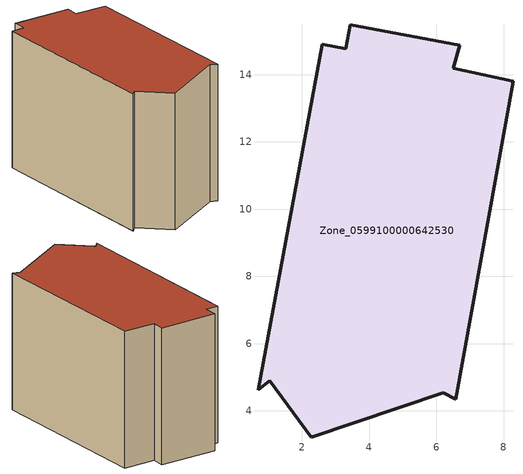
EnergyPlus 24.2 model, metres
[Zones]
Zone_0599100000642530
 floor ground (C_G): 1.04,4.9 0.7,4.62 2.61,14.9 3.3,14.77 3.44,15.49 6.69,14.88 6.51,14.19 8.28,13.81 6.58,4.34 6.21,4.54 2.28,3.21 z0
 wall outside (C_F): 6.51,14.19 6.69,14.88 3.44,15.49 3.3,14.77 2.61,14.9 0.7,4.62 1.04,4.9 2.28,3.21 6.21,4.54 6.58,4.34 8.28,13.81 6.51,14.19 z0:7.45
 roof outside (C_R): 0.7,4.62 1.04,4.9 2.28,3.21 6.21,4.54 6.58,4.34 8.28,13.81 6.51,14.19 6.69,14.88 3.44,15.49 3.3,14.77 2.61,14.9 z7.45
[BUILDING]
Pand.0599100000642530: North Axis=0; Terrain=City; Loads Convergence Tolerance Value=0.04; Temperature Convergence Tolerance Value=0.4; Solar Distribution=FullExterior; Maximum Number of Warmup Days=25; Minimum Number of Warmup Days=1
[Site:Location]
Rotterdam.The.Hague.AP_ZH_NLD Design_Conditions: Latitude=51.96; Longitude=4.45; Time Zone=1; Elevation=-4.5
[SITE:GROUNDTEMPERATURE:BUILDINGSURFACE]
18, 18, 18, 18, 18, 18, 18, 18, 18, 18, 18, 18
[MATERIAL] Thermal Absorptance=0.9; Solar Absorptance=0.7; Visible Absorptance=0.7
Name | Roughness | Thickness | Conductivity | Density | Specific Heat
G.TI.1946 | MediumSmooth | 0.15 | 1 | 540 | 1210
F.TI.1946 | Rough | 0.3 | 0.857143 | 1920 | 840
R.TI.1946 | MediumRough | 0.2 | 0.1 | 1500 | 1000
[CONSTRUCTION]
C_G: G.TI.1946
C_F: F.TI.1946
C_R: R.TI.1946
[ZONE]
Zone_0599100000642530: Type=1; Multiplier=1; Ceiling Height=Autocalculate; Volume=Autocalculate; Floor Area=autocalculate; Part of Total Floor Area=Yes
[ZONEINFILTRATION:DESIGNFLOWRATE]
Infil_Zone_0599100000642530: Zone or ZoneList or Space or SpaceList=Zone_0599100000642530; Schedule=AlwaysOn; Design Flow Rate Calculation Method=Flow/Area; Flow Rate per Floor Area=0.003; Constant Term Coefficient=1; Temperature Term Coefficient=0; Velocity Term Coefficient=0; Velocity Squared Term Coefficient=0
[HVACTEMPLATE:ZONE:IDEALLOADSAIRSYSTEM]
Zone_0599100000642530: Maximum Heating Supply Air Temperature=50; Minimum Cooling Supply Air Temperature=13; Maximum Heating Supply Air Humidity Ratio=0.0156; Minimum Cooling Supply Air Humidity Ratio=0.0077; Heating Limit=NoLimit; Cooling Limit=NoLimit; Dehumidification Control Type=ConstantSensibleHeatRatio; Cooling Sensible Heat Ratio=0.7; Dehumidification Setpoint=60; Humidification Control Type=None; Humidification Setpoint=30; Outdoor Air Method=None; Outdoor Air Flow Rate per Person=0.00944; Outdoor Air Flow Rate per Zone Floor Area=0; Outdoor Air Flow Rate per Zone=0; Demand Controlled Ventilation Type=None; Outdoor Air Economizer Type=NoEconomizer; Heat Recovery Type=None; Sensible Heat Recovery Effectiveness=0.7; Latent Heat Recovery Effectiveness=0.65
[ZONECONTROL:THERMOSTAT]
ThermostatControl_Zone_0599100000642530: Zone or ZoneList=Zone_0599100000642530; Control Type Schedule=DualSetpointControlType; Control 1=Thermostat_Zone_0599100000642530; Temperature Difference Between Cutout And Setpoint=0
[THERMOSTATSETPOINT:DUALSETPOINT]
Thermostat_Zone_0599100000642530: Heating Setpoint Temperature Schedule=HeatingSetpoint_Zone_0599100000642530; Cooling Setpoint Temperature Schedule=CoolingSetpoint_Zone_0599100000642530
[SCHEDULE:COMPACT]
HeatingSetpoint_Zone_0599100000642530: Through: 12/31, For: AllDays, Until: 24:00, 21
CoolingSetpoint_Zone_0599100000642530: Through: 12/31, For: AllDays, Until: 24:00, 24
DualSetpointControlType: Through: 12/31, For: AllDays, Until: 24:00, 4
AlwaysOn: Through: 12/31, For: AllDays, Until: 24:00, 1
